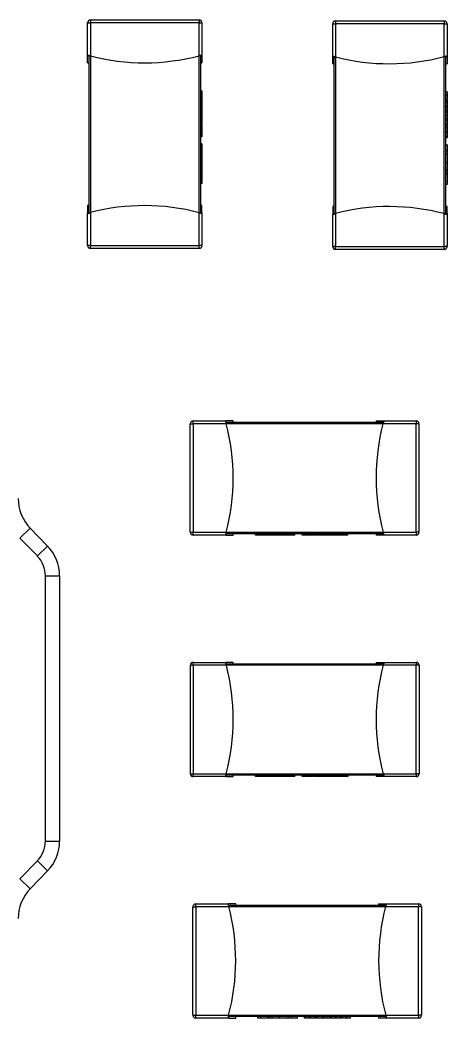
# Model space of a CAD drawing. Header units: millimetres. Extents: x 0 to 297, y 0 to 210.
# Drawn here: x 108.36 to 112.85, y 129.01 to 139.49 of the extents above; entities that cross this region are included whole.
import ezdxf

# ---------------------------------------------------------------- set-up
doc = ezdxf.new("R2010")
doc.units = ezdxf.units.MM

msp = doc.modelspace()

# ---------------------------------------------------------------- linework, layer by layer
at = {"color": 7, "linetype": 'Continuous', "lineweight": 25}
for p, q in [((109.074, 139.462), (109.104, 139.462)), ((109.074, 139.116), (109.074, 139.462)), ((109.104, 139.492), (109.104, 139.462)), ((109.104, 139.492), (110.244, 139.492)), ((110.244, 139.462), (109.104, 139.462)), ((109.104, 139.462), (109.104, 139.114)), ((110.244, 139.492), (110.244, 139.462)), ((110.244, 139.462), (110.274, 139.462)), ((110.244, 139.116), (110.244, 139.462)), ((110.274, 139.462), (110.274, 139.114)), ((111.646, 139.452), (111.676, 139.452)), ((111.646, 139.106), (111.646, 139.452)), ((111.676, 139.482), (112.816, 139.482)), ((111.676, 139.482), (111.676, 139.452)), ((112.816, 139.452), (111.676, 139.452)), ((111.676, 139.452), (111.676, 139.104)), ((112.816, 139.482), (112.816, 139.452)), ((112.816, 139.452), (112.846, 139.452)), ((112.816, 139.106), (112.816, 139.452)), ((112.846, 139.452), (112.846, 139.104)), ((109.074, 139.042), (109.074, 139.116)), ((109.079, 139.12), (109.079, 139.121)), ((109.081, 139.12), (109.079, 139.12)), ((109.089, 139.123), (109.089, 139.118)), ((109.089, 137.467), (109.089, 139.116)), ((110.244, 137.467), (110.244, 139.116)), ((110.251, 139.118), (110.27, 139.118)), ((110.259, 139.12), (110.259, 139.121)), ((110.27, 139.123), (110.27, 139.118)), ((109.074, 139.042), (109.089, 139.042)), ((109.104, 139.114), (109.104, 137.47)), ((110.259, 139.114), (110.259, 137.47)), ((110.259, 139.042), (110.274, 139.042)), ((110.274, 139.114), (110.274, 139.042)), ((111.646, 139.032), (111.646, 139.106)), ((111.646, 139.032), (111.661, 139.032)), ((111.65, 139.11), (111.65, 139.111)), ((111.652, 139.11), (111.65, 139.11)), ((111.661, 139.113), (111.661, 139.108)), ((111.661, 137.457), (111.661, 139.106)), ((111.676, 139.104), (111.676, 137.46)), ((112.816, 137.457), (112.816, 139.106)), ((112.822, 139.108), (112.842, 139.108)), ((112.831, 139.11), (112.831, 139.111)), ((112.831, 139.104), (112.831, 137.46)), ((112.831, 139.032), (112.846, 139.032)), ((112.842, 139.113), (112.842, 139.108)), ((112.846, 139.104), (112.846, 139.032)), ((110.274, 138.747), (110.259, 138.747)), ((110.274, 138.712), (110.259, 138.712)), ((110.274, 138.7), (110.259, 138.7)), ((110.274, 138.747), (110.274, 138.712)), ((110.274, 138.712), (110.274, 138.7)), ((110.274, 138.7), (110.274, 138.665)), ((112.846, 138.737), (112.831, 138.737)), ((112.846, 138.702), (112.831, 138.702)), ((112.846, 138.737), (112.846, 138.702)), ((112.846, 138.702), (112.846, 138.69)), ((110.274, 138.665), (110.259, 138.665)), ((110.274, 138.66), (110.259, 138.66)), ((110.274, 138.646), (110.259, 138.646)), ((110.274, 138.632), (110.259, 138.632)), ((110.274, 138.598), (110.259, 138.598)), ((110.274, 138.646), (110.274, 138.635)), ((110.274, 138.632), (110.274, 138.598)), ((110.274, 138.598), (110.274, 138.585)), ((112.846, 138.69), (112.831, 138.69)), ((112.846, 138.655), (112.831, 138.655)), ((112.846, 138.65), (112.831, 138.65)), ((112.846, 138.636), (112.831, 138.636)), ((112.846, 138.622), (112.831, 138.622)), ((112.846, 138.69), (112.846, 138.655)), ((112.846, 138.636), (112.846, 138.625)), ((112.846, 138.622), (112.846, 138.588)), ((110.274, 138.585), (110.259, 138.585)), ((110.274, 138.55), (110.259, 138.55)), ((110.274, 138.545), (110.259, 138.545)), ((110.274, 138.531), (110.259, 138.531)), ((110.274, 138.497), (110.259, 138.497)), ((110.274, 138.585), (110.274, 138.55)), ((110.274, 138.55), (110.274, 138.547)), ((110.274, 138.497), (110.274, 138.471)), ((112.846, 138.588), (112.831, 138.588)), ((112.846, 138.575), (112.831, 138.575)), ((112.846, 138.54), (112.831, 138.54)), ((112.846, 138.535), (112.831, 138.535)), ((112.846, 138.521), (112.831, 138.521)), ((112.846, 138.588), (112.846, 138.575)), ((112.846, 138.575), (112.846, 138.54)), ((112.846, 138.54), (112.846, 138.537)), ((110.274, 138.471), (110.259, 138.471)), ((110.274, 138.456), (110.259, 138.456)), ((110.274, 138.453), (110.259, 138.453)), ((110.274, 138.451), (110.259, 138.451)), ((110.274, 138.404), (110.259, 138.404)), ((110.274, 138.401), (110.259, 138.401)), ((110.274, 138.393), (110.259, 138.393)), ((110.274, 138.393), (110.259, 138.393)), ((110.274, 138.386), (110.259, 138.386)), ((110.274, 138.471), (110.274, 138.456)), ((110.274, 138.456), (110.274, 138.453)), ((110.274, 138.453), (110.274, 138.451)), ((110.274, 138.451), (110.274, 138.404)), ((110.274, 138.403), (110.274, 138.401)), ((112.846, 138.487), (112.831, 138.487)), ((112.846, 138.46), (112.831, 138.46)), ((112.846, 138.446), (112.831, 138.446)), ((112.846, 138.443), (112.831, 138.443)), ((112.846, 138.441), (112.831, 138.441)), ((112.846, 138.394), (112.831, 138.394)), ((112.846, 138.391), (112.831, 138.391)), ((112.846, 138.383), (112.831, 138.383)), ((112.846, 138.383), (112.831, 138.383)), ((112.846, 138.487), (112.846, 138.46)), ((112.846, 138.46), (112.846, 138.446)), ((112.846, 138.446), (112.846, 138.443)), ((112.846, 138.443), (112.846, 138.441)), ((112.846, 138.441), (112.846, 138.394)), ((112.846, 138.393), (112.846, 138.391)), ((110.274, 138.364), (110.259, 138.364)), ((110.274, 138.33), (110.259, 138.33)), ((110.274, 138.317), (110.259, 138.317)), ((110.274, 138.314), (110.259, 138.314)), ((110.274, 138.313), (110.259, 138.313)), ((110.274, 138.277), (110.259, 138.277)), ((110.274, 138.358), (110.274, 138.354)), ((110.274, 138.326), (110.274, 138.325)), ((110.274, 138.314), (110.274, 138.313)), ((110.274, 138.313), (110.274, 138.277)), ((110.274, 138.277), (110.274, 138.265)), ((112.846, 138.376), (112.831, 138.376)), ((112.846, 138.354), (112.831, 138.354)), ((112.846, 138.32), (112.831, 138.32)), ((112.846, 138.307), (112.831, 138.307)), ((112.846, 138.304), (112.831, 138.304)), ((112.846, 138.303), (112.831, 138.303)), ((112.846, 138.348), (112.846, 138.344)), ((112.846, 138.316), (112.846, 138.315)), ((112.846, 138.304), (112.846, 138.303)), ((112.846, 138.303), (112.846, 138.267)), ((110.274, 138.265), (110.259, 138.265)), ((110.274, 138.19), (110.259, 138.19)), ((112.846, 138.267), (112.831, 138.267)), ((112.846, 138.255), (112.831, 138.255)), ((112.846, 138.18), (112.831, 138.18)), ((112.846, 138.267), (112.846, 138.255)), ((110.274, 138.126), (110.259, 138.126)), ((110.274, 138.091), (110.259, 138.091)), ((112.846, 138.116), (112.831, 138.116)), ((112.846, 138.081), (112.831, 138.081)), ((110.274, 138.002), (110.259, 138.002)), ((112.846, 137.992), (112.831, 137.992)), ((110.274, 137.924), (110.259, 137.924)), ((110.274, 137.895), (110.259, 137.895)), ((110.274, 137.88), (110.259, 137.88)), ((112.846, 137.914), (112.831, 137.914)), ((112.846, 137.885), (112.831, 137.885)), ((112.846, 137.87), (112.831, 137.87)), ((110.274, 137.806), (110.259, 137.806)), ((110.274, 137.775), (110.259, 137.775)), ((112.846, 137.796), (112.831, 137.796)), ((112.846, 137.765), (112.831, 137.765)), ((109.089, 137.542), (109.074, 137.542)), ((109.074, 137.542), (109.074, 137.467)), ((109.074, 137.122), (109.074, 137.467)), ((109.079, 137.463), (109.079, 137.463)), ((109.081, 137.463), (109.079, 137.463)), ((109.089, 137.466), (109.089, 137.46)), ((109.104, 137.47), (109.104, 137.122)), ((110.244, 137.122), (110.244, 137.467)), ((110.251, 137.466), (110.27, 137.466)), ((110.274, 137.542), (110.259, 137.542)), ((110.259, 137.463), (110.259, 137.463)), ((110.27, 137.466), (110.27, 137.46)), ((110.274, 137.47), (110.274, 137.542)), ((110.274, 137.47), (110.274, 137.122)), ((111.661, 137.532), (111.646, 137.532)), ((111.646, 137.532), (111.646, 137.457)), ((111.646, 137.112), (111.646, 137.457)), ((111.65, 137.453), (111.65, 137.453)), ((111.652, 137.453), (111.65, 137.453)), ((111.661, 137.456), (111.661, 137.45)), ((111.676, 137.46), (111.676, 137.112)), ((112.816, 137.112), (112.816, 137.457)), ((112.822, 137.456), (112.842, 137.456)), ((112.846, 137.532), (112.831, 137.532)), ((112.831, 137.453), (112.831, 137.453)), ((112.842, 137.456), (112.842, 137.45)), ((112.846, 137.46), (112.846, 137.532)), ((112.846, 137.46), (112.846, 137.112)), ((109.104, 137.122), (109.074, 137.122)), ((109.104, 137.092), (109.104, 137.122)), ((109.104, 137.122), (110.244, 137.122)), ((110.244, 137.092), (109.104, 137.092)), ((110.244, 137.092), (110.244, 137.122)), ((110.274, 137.122), (110.244, 137.122)), ((111.676, 137.112), (111.646, 137.112)), ((111.676, 137.082), (111.676, 137.112)), ((111.676, 137.112), (112.816, 137.112)), ((112.816, 137.082), (111.676, 137.082)), ((112.846, 137.112), (112.816, 137.112)), ((112.816, 137.082), (112.816, 137.112)), ((110.151, 135.251), (110.181, 135.251)), ((110.151, 134.111), (110.151, 135.251)), ((110.181, 135.251), (110.181, 135.281)), ((110.181, 135.281), (110.527, 135.281)), ((110.181, 135.251), (110.181, 134.111)), ((110.529, 135.251), (110.181, 135.251)), ((110.525, 135.266), (110.52, 135.266)), ((110.522, 135.277), (110.523, 135.277)), ((110.523, 135.274), (110.523, 135.277)), ((110.601, 135.281), (110.527, 135.281)), ((110.527, 135.266), (112.176, 135.266)), ((112.173, 135.251), (110.529, 135.251)), ((110.601, 135.266), (110.601, 135.281)), ((112.101, 135.281), (112.101, 135.266)), ((112.101, 135.281), (112.176, 135.281)), ((112.521, 135.251), (112.173, 135.251)), ((112.176, 135.281), (112.521, 135.281)), ((112.183, 135.266), (112.177, 135.266)), ((112.18, 135.277), (112.18, 135.277)), ((112.18, 135.274), (112.18, 135.277)), ((112.521, 135.281), (112.521, 135.251)), ((112.521, 134.111), (112.521, 135.251)), ((112.551, 135.251), (112.521, 135.251)), ((112.551, 135.251), (112.551, 134.111)), ((108.364, 134.05), (108.472, 134.155)), ((108.472, 134.155), (108.654, 133.966)), ((110.151, 134.111), (110.181, 134.111)), ((110.181, 134.081), (110.181, 134.111)), ((110.181, 134.111), (110.527, 134.111)), ((110.525, 134.085), (110.52, 134.085)), ((110.522, 134.096), (110.523, 134.096)), ((110.525, 134.104), (110.525, 134.085)), ((110.527, 134.111), (112.176, 134.111)), ((112.173, 134.096), (110.529, 134.096)), ((110.601, 134.081), (110.601, 134.096)), ((110.834, 134.081), (110.834, 134.096)), ((110.865, 134.081), (110.865, 134.096)), ((110.94, 134.081), (110.94, 134.096)), ((110.955, 134.081), (110.955, 134.096)), ((110.983, 134.081), (110.983, 134.096)), ((111.061, 134.081), (111.061, 134.096)), ((111.15, 134.081), (111.15, 134.096)), ((111.185, 134.081), (111.185, 134.096)), ((111.249, 134.081), (111.249, 134.096)), ((111.324, 134.081), (111.324, 134.096)), ((111.336, 134.081), (111.336, 134.096)), ((111.373, 134.081), (111.373, 134.096)), ((111.374, 134.081), (111.374, 134.096)), ((111.376, 134.081), (111.376, 134.096)), ((111.39, 134.081), (111.39, 134.096)), ((111.423, 134.081), (111.423, 134.096)), ((111.445, 134.081), (111.445, 134.096)), ((111.453, 134.081), (111.453, 134.096)), ((111.453, 134.081), (111.453, 134.096)), ((111.46, 134.081), (111.46, 134.096)), ((111.463, 134.081), (111.463, 134.096)), ((111.51, 134.081), (111.51, 134.096)), ((111.512, 134.081), (111.512, 134.096)), ((111.515, 134.081), (111.515, 134.096)), ((111.53, 134.081), (111.53, 134.096)), ((111.556, 134.081), (111.556, 134.096)), ((111.59, 134.081), (111.59, 134.096)), ((111.604, 134.081), (111.604, 134.096)), ((111.609, 134.081), (111.609, 134.096)), ((111.644, 134.081), (111.644, 134.096)), ((111.657, 134.081), (111.657, 134.096)), ((111.692, 134.081), (111.692, 134.096)), ((111.705, 134.081), (111.705, 134.096)), ((111.719, 134.081), (111.719, 134.096)), ((111.724, 134.081), (111.724, 134.096)), ((111.759, 134.081), (111.759, 134.096)), ((111.771, 134.081), (111.771, 134.096)), ((111.806, 134.081), (111.806, 134.096)), ((112.101, 134.096), (112.101, 134.081)), ((112.176, 134.111), (112.521, 134.111)), ((112.177, 134.104), (112.177, 134.085)), ((112.183, 134.085), (112.177, 134.085)), ((112.18, 134.096), (112.18, 134.096)), ((112.521, 134.111), (112.521, 134.081)), ((112.551, 134.111), (112.521, 134.111)), ((108.546, 133.862), (108.364, 134.05)), ((110.529, 134.081), (110.181, 134.081)), ((110.529, 134.081), (110.601, 134.081)), ((111.336, 134.081), (111.324, 134.081)), ((111.373, 134.081), (111.336, 134.081)), ((111.374, 134.081), (111.373, 134.081)), ((111.385, 134.081), (111.384, 134.081)), ((111.418, 134.081), (111.413, 134.081)), ((111.462, 134.081), (111.46, 134.081)), ((111.51, 134.081), (111.463, 134.081)), ((111.512, 134.081), (111.51, 134.081)), ((111.515, 134.081), (111.512, 134.081)), ((111.53, 134.081), (111.515, 134.081)), ((111.556, 134.081), (111.53, 134.081)), ((111.609, 134.081), (111.607, 134.081)), ((111.644, 134.081), (111.609, 134.081)), ((111.657, 134.081), (111.644, 134.081)), ((111.692, 134.081), (111.657, 134.081)), ((111.705, 134.081), (111.694, 134.081)), ((111.759, 134.081), (111.724, 134.081)), ((111.771, 134.081), (111.759, 134.081)), ((111.806, 134.081), (111.771, 134.081)), ((112.173, 134.081), (112.101, 134.081)), ((112.521, 134.081), (112.173, 134.081)), ((108.546, 133.862), (108.654, 133.966)), ((108.63, 133.653), (108.78, 133.653)), ((108.63, 130.867), (108.63, 133.653)), ((108.78, 133.653), (108.78, 130.867)), ((110.182, 132.714), (110.182, 132.744)), ((110.182, 132.744), (110.527, 132.744)), ((110.526, 132.729), (110.52, 132.729)), ((110.523, 132.74), (110.523, 132.74)), ((110.523, 132.737), (110.523, 132.74)), ((110.602, 132.744), (110.527, 132.744)), ((110.527, 132.729), (112.176, 132.729)), ((110.602, 132.729), (110.602, 132.744)), ((112.102, 132.744), (112.102, 132.729)), ((112.102, 132.744), (112.176, 132.744)), ((112.176, 132.744), (112.522, 132.744)), ((112.183, 132.729), (112.178, 132.729)), ((112.18, 132.74), (112.181, 132.74)), ((112.18, 132.737), (112.18, 132.74)), ((112.522, 132.744), (112.522, 132.714)), ((110.152, 131.574), (110.152, 132.714)), ((110.152, 132.714), (110.182, 132.714)), ((110.53, 132.714), (110.182, 132.714)), ((110.182, 132.714), (110.182, 131.574)), ((112.174, 132.714), (110.53, 132.714)), ((112.522, 132.714), (112.174, 132.714)), ((112.522, 131.574), (112.522, 132.714)), ((112.552, 132.714), (112.522, 132.714)), ((112.552, 132.714), (112.552, 131.574)), ((110.152, 131.574), (110.182, 131.574)), ((110.182, 131.544), (110.182, 131.574)), ((110.182, 131.574), (110.527, 131.574)), ((110.527, 131.574), (112.176, 131.574)), ((112.176, 131.574), (112.522, 131.574)), ((112.552, 131.574), (112.522, 131.574)), ((112.522, 131.574), (112.522, 131.544)), ((110.53, 131.544), (110.182, 131.544)), ((110.526, 131.548), (110.52, 131.548)), ((110.523, 131.559), (110.523, 131.559)), ((110.526, 131.567), (110.526, 131.548)), ((112.174, 131.559), (110.53, 131.559)), ((110.53, 131.544), (110.602, 131.544)), ((110.602, 131.544), (110.602, 131.559)), ((110.835, 131.544), (110.835, 131.559)), ((110.866, 131.544), (110.866, 131.559)), ((110.94, 131.544), (110.94, 131.559)), ((110.955, 131.544), (110.955, 131.559)), ((110.984, 131.544), (110.984, 131.559)), ((111.062, 131.544), (111.062, 131.559)), ((111.151, 131.544), (111.151, 131.559)), ((111.186, 131.544), (111.186, 131.559)), ((111.25, 131.544), (111.25, 131.559)), ((111.325, 131.544), (111.325, 131.559)), ((111.337, 131.544), (111.325, 131.544)), ((111.337, 131.544), (111.337, 131.559)), ((111.373, 131.544), (111.337, 131.544)), ((111.373, 131.544), (111.373, 131.559)), ((111.374, 131.544), (111.373, 131.544)), ((111.374, 131.544), (111.374, 131.559)), ((111.377, 131.544), (111.377, 131.559)), ((111.386, 131.544), (111.385, 131.544)), ((111.39, 131.544), (111.39, 131.559)), ((111.418, 131.544), (111.414, 131.544)), ((111.424, 131.544), (111.424, 131.559)), ((111.446, 131.544), (111.446, 131.559)), ((111.453, 131.544), (111.453, 131.559)), ((111.453, 131.544), (111.453, 131.559)), ((111.461, 131.544), (111.461, 131.559)), ((111.463, 131.544), (111.461, 131.544)), ((111.464, 131.544), (111.464, 131.559)), ((111.511, 131.544), (111.464, 131.544)), ((111.511, 131.544), (111.511, 131.559)), ((111.513, 131.544), (111.511, 131.544)), ((111.513, 131.544), (111.513, 131.559)), ((111.516, 131.544), (111.513, 131.544)), ((111.516, 131.544), (111.516, 131.559)), ((111.53, 131.544), (111.516, 131.544)), ((111.53, 131.544), (111.53, 131.559)), ((111.557, 131.544), (111.53, 131.544)), ((111.557, 131.544), (111.557, 131.559)), ((111.591, 131.544), (111.591, 131.559)), ((111.605, 131.544), (111.605, 131.559)), ((111.61, 131.544), (111.607, 131.544)), ((111.61, 131.544), (111.61, 131.559)), ((111.645, 131.544), (111.61, 131.544)), ((111.645, 131.544), (111.645, 131.559)), ((111.658, 131.544), (111.645, 131.544)), ((111.658, 131.544), (111.658, 131.559)), ((111.692, 131.544), (111.658, 131.544)), ((111.692, 131.544), (111.692, 131.559)), ((111.706, 131.544), (111.695, 131.544)), ((111.706, 131.544), (111.706, 131.559)), ((111.72, 131.544), (111.72, 131.559)), ((111.725, 131.544), (111.725, 131.559)), ((111.76, 131.544), (111.725, 131.544)), ((111.76, 131.544), (111.76, 131.559)), ((111.772, 131.544), (111.76, 131.544)), ((111.772, 131.544), (111.772, 131.559)), ((111.807, 131.544), (111.772, 131.544)), ((111.807, 131.544), (111.807, 131.559)), ((112.102, 131.559), (112.102, 131.544)), ((112.174, 131.544), (112.102, 131.544)), ((112.522, 131.544), (112.174, 131.544)), ((112.178, 131.567), (112.178, 131.548)), ((112.183, 131.548), (112.178, 131.548)), ((112.18, 131.559), (112.181, 131.559)), ((108.63, 130.867), (108.78, 130.867)), ((108.364, 130.471), (108.546, 130.659)), ((108.546, 130.659), (108.654, 130.555)), ((108.654, 130.555), (108.472, 130.366)), ((108.364, 130.471), (108.472, 130.366)), ((110.208, 130.178), (110.208, 130.208)), ((110.208, 130.208), (110.554, 130.208)), ((110.628, 130.208), (110.554, 130.208)), ((110.628, 130.193), (110.628, 130.208)), ((112.128, 130.208), (112.128, 130.193)), ((112.128, 130.208), (112.203, 130.208)), ((112.203, 130.208), (112.548, 130.208)), ((112.548, 130.208), (112.548, 130.178)), ((110.178, 130.178), (110.208, 130.178)), ((110.178, 129.038), (110.178, 130.178)), ((110.556, 130.178), (110.208, 130.178)), ((110.208, 130.178), (110.208, 129.038)), ((110.552, 130.193), (110.547, 130.193)), ((110.549, 130.204), (110.55, 130.204)), ((110.55, 130.202), (110.55, 130.204)), ((110.554, 130.193), (112.203, 130.193)), ((112.2, 130.178), (110.556, 130.178)), ((112.548, 130.178), (112.2, 130.178)), ((112.21, 130.193), (112.204, 130.193)), ((112.207, 130.204), (112.207, 130.204)), ((112.207, 130.202), (112.207, 130.204)), ((112.578, 130.178), (112.548, 130.178)), ((112.548, 129.038), (112.548, 130.178)), ((112.578, 130.178), (112.578, 129.038)), ((110.178, 129.038), (110.208, 129.038)), ((110.208, 129.038), (110.554, 129.038)), ((110.208, 129.008), (110.208, 129.038)), ((110.556, 129.008), (110.208, 129.008)), ((110.552, 129.012), (110.547, 129.012)), ((110.549, 129.023), (110.55, 129.023)), ((110.552, 129.032), (110.552, 129.012)), ((110.554, 129.038), (112.203, 129.038)), ((112.2, 129.023), (110.556, 129.023)), ((110.556, 129.008), (110.628, 129.008)), ((110.628, 129.008), (110.628, 129.023)), ((110.861, 129.008), (110.861, 129.023)), ((110.892, 129.008), (110.892, 129.023)), ((110.967, 129.008), (110.967, 129.023)), ((110.982, 129.008), (110.982, 129.023)), ((111.01, 129.008), (111.01, 129.023)), ((111.088, 129.008), (111.088, 129.023)), ((111.177, 129.008), (111.177, 129.023)), ((111.212, 129.008), (111.212, 129.023)), ((111.276, 129.008), (111.276, 129.023)), ((111.351, 129.008), (111.351, 129.023)), ((111.363, 129.008), (111.351, 129.008)), ((111.363, 129.008), (111.363, 129.023)), ((111.4, 129.008), (111.363, 129.008)), ((111.4, 129.008), (111.4, 129.023)), ((111.401, 129.008), (111.4, 129.008)), ((111.401, 129.008), (111.401, 129.023)), ((111.403, 129.008), (111.403, 129.023)), ((111.412, 129.008), (111.412, 129.008)), ((111.417, 129.008), (111.417, 129.023)), ((111.445, 129.008), (111.44, 129.008)), ((111.45, 129.008), (111.45, 129.023)), ((111.472, 129.008), (111.472, 129.023)), ((111.48, 129.008), (111.48, 129.023)), ((111.48, 129.008), (111.48, 129.023)), ((111.487, 129.008), (111.487, 129.023)), ((111.489, 129.008), (111.487, 129.008)), ((111.49, 129.008), (111.49, 129.023)), ((111.537, 129.008), (111.49, 129.008)), ((111.537, 129.008), (111.537, 129.023)), ((111.539, 129.008), (111.537, 129.008)), ((111.539, 129.008), (111.539, 129.023)), ((111.543, 129.008), (111.539, 129.008)), ((111.543, 129.008), (111.543, 129.023)), ((111.557, 129.008), (111.543, 129.008)), ((111.557, 129.008), (111.557, 129.023)), ((111.583, 129.008), (111.557, 129.008)), ((111.583, 129.008), (111.583, 129.023)), ((111.617, 129.008), (111.617, 129.023)), ((111.631, 129.008), (111.631, 129.023)), ((111.636, 129.008), (111.634, 129.008)), ((111.636, 129.008), (111.636, 129.023)), ((111.671, 129.008), (111.636, 129.008)), ((111.671, 129.008), (111.671, 129.023)), ((111.684, 129.008), (111.671, 129.008)), ((111.684, 129.008), (111.684, 129.023)), ((111.719, 129.008), (111.684, 129.008)), ((111.719, 129.008), (111.719, 129.023)), ((111.732, 129.008), (111.721, 129.008)), ((111.732, 129.008), (111.732, 129.023)), ((111.746, 129.008), (111.746, 129.023)), ((111.751, 129.008), (111.751, 129.023)), ((111.786, 129.008), (111.751, 129.008)), ((111.786, 129.008), (111.786, 129.023)), ((111.798, 129.008), (111.786, 129.008)), ((111.798, 129.008), (111.798, 129.023)), ((111.833, 129.008), (111.798, 129.008)), ((111.833, 129.008), (111.833, 129.023)), ((112.128, 129.023), (112.128, 129.008)), ((112.2, 129.008), (112.128, 129.008)), ((112.548, 129.008), (112.2, 129.008)), ((112.203, 129.038), (112.548, 129.038)), ((112.204, 129.032), (112.204, 129.012)), ((112.21, 129.012), (112.204, 129.012)), ((112.207, 129.023), (112.207, 129.023)), ((112.548, 129.038), (112.548, 129.008)), ((112.578, 129.038), (112.548, 129.038))]:
    msp.add_line(p, q, dxfattribs=at)
for centre, radius, start, end in [((109.104, 139.462), 0.03, 90, 180), ((110.244, 139.462), 0.03, 0, 90), ((111.676, 139.452), 0.03, 90, 180), ((112.816, 139.452), 0.03, 0, 90), ((109.67, 141.292), 2.25, 255.4382, 284.7879), ((112.241, 141.282), 2.25, 255.4382, 284.7879), ((109.67, 135.292), 2.25, 75.2121, 104.5618), ((112.241, 135.282), 2.25, 75.2121, 104.5618), ((109.104, 137.122), 0.03, 180, 270), ((110.244, 137.122), 0.03, 270, 0), ((111.676, 137.112), 0.03, 180, 270), ((112.816, 137.112), 0.03, 270, 0), ((110.181, 135.251), 0.03, 90, 180), ((108.351, 134.685), 2.25, 345.2121, 14.5618), ((114.351, 134.685), 2.25, 165.4382, 194.7879), ((112.521, 135.251), 0.03, 0, 90), ((108.795, 134.467), 0.45, 180, 224.029), ((110.181, 134.111), 0.03, 180, 270), ((112.521, 134.111), 0.03, 270, 0), ((108.33, 133.653), 0.45, 0, 44.029), ((108.33, 133.653), 0.3, 0, 44.029), ((110.182, 132.714), 0.03, 90, 180), ((112.522, 132.714), 0.03, 0, 90), ((108.352, 132.148), 2.25, 345.2121, 14.5618), ((114.352, 132.148), 2.25, 165.4382, 194.7879), ((110.182, 131.574), 0.03, 180, 270), ((112.522, 131.574), 0.03, 270, 0), ((108.33, 130.867), 0.3, 315.971, 0), ((108.33, 130.867), 0.45, 315.971, 0), ((108.795, 130.053), 0.45, 135.971, 180), ((110.208, 130.178), 0.03, 90, 180), ((112.548, 130.178), 0.03, 0, 90), ((108.378, 129.613), 2.25, 345.2121, 14.5618), ((114.378, 129.613), 2.25, 165.4382, 194.7879), ((110.208, 129.038), 0.03, 180, 270), ((112.548, 129.038), 0.03, 270, 0)]:
    msp.add_arc(centre, radius, start, end, dxfattribs=at)
for points in [[(109.074, 139.116), (109.074, 139.118), (109.076, 139.119), (109.079, 139.12)], [(109.079, 139.121), (109.082, 139.122), (109.085, 139.123), (109.089, 139.123)], [(109.079, 139.121), (109.079, 139.121), (109.079, 139.121), (109.079, 139.121)], [(109.079, 139.121), (109.08, 139.121), (109.08, 139.121), (109.081, 139.12)], [(109.089, 139.118), (109.094, 139.117), (109.099, 139.116), (109.104, 139.114)], [(109.089, 139.116), (109.089, 139.117), (109.09, 139.117), (109.09, 139.118)], [(110.244, 139.116), (110.25, 139.118), (110.255, 139.119), (110.259, 139.12)], [(110.25, 139.118), (110.256, 139.117), (110.259, 139.116), (110.259, 139.114)], [(110.259, 139.121), (110.26, 139.121), (110.26, 139.121), (110.261, 139.121)], [(110.261, 139.121), (110.26, 139.121), (110.26, 139.121), (110.259, 139.12)], [(110.261, 139.121), (110.265, 139.122), (110.268, 139.123), (110.27, 139.123)], [(110.27, 139.118), (110.273, 139.117), (110.274, 139.116), (110.274, 139.114)], [(111.646, 139.106), (111.646, 139.108), (111.647, 139.109), (111.65, 139.11)], [(111.65, 139.111), (111.65, 139.111), (111.65, 139.111), (111.651, 139.111)], [(111.651, 139.111), (111.653, 139.112), (111.657, 139.113), (111.661, 139.113)], [(111.651, 139.111), (111.651, 139.111), (111.652, 139.111), (111.652, 139.11)], [(111.661, 139.108), (111.665, 139.107), (111.67, 139.106), (111.676, 139.104)], [(111.661, 139.106), (111.661, 139.107), (111.661, 139.107), (111.662, 139.108)], [(112.816, 139.106), (112.821, 139.108), (112.826, 139.109), (112.831, 139.11)], [(112.821, 139.108), (112.827, 139.107), (112.831, 139.106), (112.831, 139.104)], [(112.831, 139.111), (112.831, 139.111), (112.832, 139.111), (112.832, 139.111)], [(112.832, 139.111), (112.832, 139.111), (112.831, 139.111), (112.831, 139.11)], [(112.832, 139.111), (112.836, 139.112), (112.839, 139.113), (112.842, 139.113)], [(112.842, 139.108), (112.844, 139.107), (112.846, 139.106), (112.846, 139.104)], [(110.274, 138.66), (110.274, 138.66), (110.274, 138.655), (110.274, 138.646)], [(112.846, 138.65), (112.846, 138.65), (112.846, 138.645), (112.846, 138.636)], [(110.274, 138.545), (110.274, 138.545), (110.274, 138.54), (110.274, 138.531)], [(110.274, 138.531), (110.274, 138.522), (110.274, 138.51), (110.274, 138.497)], [(112.846, 138.535), (112.846, 138.535), (112.846, 138.53), (112.846, 138.521)], [(112.846, 138.521), (112.846, 138.512), (112.846, 138.5), (112.846, 138.487)], [(110.274, 138.401), (110.274, 138.396), (110.274, 138.393), (110.274, 138.393)], [(110.274, 138.386), (110.274, 138.38), (110.274, 138.373), (110.274, 138.364)], [(112.846, 138.391), (112.846, 138.386), (112.846, 138.383), (112.846, 138.383)], [(110.274, 138.364), (110.274, 138.35), (110.274, 138.339), (110.274, 138.33)], [(110.274, 138.33), (110.274, 138.322), (110.274, 138.317), (110.274, 138.317)], [(112.846, 138.376), (112.846, 138.37), (112.846, 138.363), (112.846, 138.354)], [(112.846, 138.354), (112.846, 138.34), (112.846, 138.329), (112.846, 138.32)], [(112.846, 138.32), (112.846, 138.311), (112.846, 138.307), (112.846, 138.307)], [(110.274, 138.19), (110.274, 138.19), (110.274, 138.163), (110.274, 138.126)], [(112.846, 138.18), (112.846, 138.179), (112.846, 138.153), (112.846, 138.116)], [(110.274, 138.126), (110.274, 138.119), (110.274, 138.106), (110.274, 138.091)], [(110.274, 138.091), (110.274, 138.066), (110.274, 138.035), (110.274, 138.002)], [(112.846, 138.116), (112.846, 138.109), (112.846, 138.096), (112.846, 138.081)], [(112.846, 138.081), (112.846, 138.056), (112.846, 138.025), (112.846, 137.992)], [(110.274, 138.002), (110.274, 137.974), (110.274, 137.947), (110.274, 137.924)], [(112.846, 137.992), (112.846, 137.963), (112.846, 137.937), (112.846, 137.914)], [(110.274, 137.924), (110.274, 137.913), (110.274, 137.904), (110.274, 137.895)], [(110.274, 137.895), (110.274, 137.89), (110.274, 137.886), (110.274, 137.88)], [(110.274, 137.88), (110.274, 137.852), (110.274, 137.826), (110.274, 137.806)], [(112.846, 137.914), (112.846, 137.903), (112.846, 137.894), (112.846, 137.885)], [(112.846, 137.885), (112.846, 137.88), (112.846, 137.876), (112.846, 137.87)], [(112.846, 137.87), (112.846, 137.842), (112.846, 137.816), (112.846, 137.796)], [(110.274, 137.806), (110.274, 137.786), (110.274, 137.775), (110.274, 137.775)], [(112.846, 137.796), (112.846, 137.776), (112.846, 137.765), (112.846, 137.765)], [(109.074, 137.467), (109.074, 137.466), (109.076, 137.465), (109.079, 137.463)], [(109.079, 137.463), (109.079, 137.463), (109.079, 137.463), (109.079, 137.463)], [(109.079, 137.463), (109.082, 137.462), (109.085, 137.461), (109.089, 137.46)], [(109.081, 137.463), (109.08, 137.463), (109.08, 137.463), (109.079, 137.463)], [(109.089, 137.466), (109.094, 137.467), (109.099, 137.468), (109.104, 137.47)], [(109.09, 137.466), (109.09, 137.466), (109.089, 137.467), (109.089, 137.467)], [(110.244, 137.467), (110.25, 137.466), (110.255, 137.465), (110.259, 137.463)], [(110.259, 137.47), (110.259, 137.468), (110.256, 137.467), (110.25, 137.466)], [(110.259, 137.463), (110.26, 137.463), (110.26, 137.463), (110.261, 137.463)], [(110.259, 137.463), (110.26, 137.463), (110.26, 137.463), (110.261, 137.463)], [(110.261, 137.463), (110.265, 137.462), (110.268, 137.461), (110.27, 137.46)], [(110.27, 137.466), (110.273, 137.467), (110.274, 137.468), (110.274, 137.47)], [(111.646, 137.457), (111.646, 137.456), (111.647, 137.455), (111.65, 137.453)], [(111.65, 137.453), (111.65, 137.453), (111.65, 137.453), (111.651, 137.453)], [(111.651, 137.453), (111.653, 137.452), (111.657, 137.451), (111.661, 137.45)], [(111.652, 137.453), (111.652, 137.453), (111.651, 137.453), (111.651, 137.453)], [(111.661, 137.456), (111.665, 137.457), (111.67, 137.458), (111.676, 137.46)], [(111.662, 137.456), (111.661, 137.456), (111.661, 137.457), (111.661, 137.457)], [(112.816, 137.457), (112.821, 137.456), (112.826, 137.455), (112.831, 137.453)], [(112.831, 137.46), (112.831, 137.458), (112.827, 137.457), (112.821, 137.456)], [(112.831, 137.453), (112.831, 137.453), (112.832, 137.453), (112.832, 137.453)], [(112.831, 137.453), (112.831, 137.453), (112.832, 137.453), (112.832, 137.453)], [(112.832, 137.453), (112.836, 137.452), (112.839, 137.451), (112.842, 137.45)], [(112.842, 137.456), (112.844, 137.457), (112.846, 137.458), (112.846, 137.46)], [(110.522, 135.276), (110.521, 135.273), (110.52, 135.27), (110.52, 135.266)], [(110.522, 135.277), (110.522, 135.276), (110.522, 135.276), (110.522, 135.276)], [(110.523, 135.274), (110.522, 135.275), (110.522, 135.275), (110.522, 135.276)], [(110.527, 135.281), (110.525, 135.281), (110.524, 135.279), (110.523, 135.277)], [(110.525, 135.266), (110.526, 135.261), (110.527, 135.256), (110.529, 135.251)], [(110.525, 135.265), (110.526, 135.265), (110.526, 135.266), (110.527, 135.266)], [(112.177, 135.266), (112.176, 135.261), (112.175, 135.256), (112.173, 135.251)], [(112.176, 135.281), (112.177, 135.281), (112.178, 135.279), (112.18, 135.277)], [(112.176, 135.266), (112.176, 135.266), (112.177, 135.265), (112.177, 135.265)], [(112.18, 135.277), (112.18, 135.276), (112.18, 135.276), (112.18, 135.276)], [(112.18, 135.276), (112.181, 135.273), (112.182, 135.27), (112.183, 135.266)], [(112.18, 135.276), (112.18, 135.275), (112.18, 135.275), (112.18, 135.274)], [(110.522, 134.094), (110.521, 134.09), (110.52, 134.087), (110.52, 134.085)], [(110.522, 134.096), (110.522, 134.095), (110.522, 134.095), (110.522, 134.094)], [(110.523, 134.096), (110.522, 134.095), (110.522, 134.095), (110.522, 134.094)], [(110.527, 134.111), (110.525, 134.105), (110.524, 134.1), (110.523, 134.096)], [(110.529, 134.096), (110.527, 134.096), (110.526, 134.099), (110.525, 134.105)], [(110.525, 134.085), (110.526, 134.082), (110.527, 134.081), (110.529, 134.081)], [(112.177, 134.105), (112.176, 134.099), (112.175, 134.096), (112.173, 134.096)], [(112.177, 134.085), (112.176, 134.082), (112.175, 134.081), (112.173, 134.081)], [(112.176, 134.111), (112.177, 134.105), (112.178, 134.1), (112.18, 134.096)], [(112.18, 134.096), (112.18, 134.095), (112.18, 134.095), (112.18, 134.094)], [(112.18, 134.094), (112.18, 134.095), (112.18, 134.095), (112.18, 134.096)], [(112.18, 134.094), (112.181, 134.09), (112.182, 134.087), (112.183, 134.085)], [(110.865, 134.081), (110.845, 134.081), (110.834, 134.081), (110.834, 134.081)], [(110.94, 134.081), (110.912, 134.081), (110.885, 134.081), (110.865, 134.081)], [(110.955, 134.081), (110.949, 134.081), (110.945, 134.081), (110.94, 134.081)], [(110.983, 134.081), (110.972, 134.081), (110.963, 134.081), (110.955, 134.081)], [(111.061, 134.081), (111.033, 134.081), (111.006, 134.081), (110.983, 134.081)], [(111.15, 134.081), (111.125, 134.081), (111.094, 134.081), (111.061, 134.081)], [(111.185, 134.081), (111.178, 134.081), (111.165, 134.081), (111.15, 134.081)], [(111.249, 134.081), (111.249, 134.081), (111.222, 134.081), (111.185, 134.081)], [(111.39, 134.081), (111.381, 134.081), (111.376, 134.081), (111.376, 134.081)], [(111.423, 134.081), (111.41, 134.081), (111.398, 134.081), (111.39, 134.081)], [(111.445, 134.081), (111.439, 134.081), (111.432, 134.081), (111.423, 134.081)], [(111.46, 134.081), (111.455, 134.081), (111.453, 134.081), (111.453, 134.081)], [(111.59, 134.081), (111.581, 134.081), (111.57, 134.081), (111.556, 134.081)], [(111.604, 134.081), (111.604, 134.081), (111.6, 134.081), (111.59, 134.081)], [(111.719, 134.081), (111.719, 134.081), (111.714, 134.081), (111.705, 134.081)], [(110.523, 132.739), (110.522, 132.736), (110.521, 132.733), (110.52, 132.729)], [(110.527, 132.744), (110.526, 132.744), (110.525, 132.742), (110.523, 132.74)], [(110.523, 132.74), (110.523, 132.74), (110.523, 132.739), (110.523, 132.739)], [(110.523, 132.737), (110.523, 132.738), (110.523, 132.738), (110.523, 132.739)], [(110.526, 132.729), (110.527, 132.724), (110.528, 132.719), (110.53, 132.714)], [(110.526, 132.728), (110.526, 132.728), (110.527, 132.729), (110.527, 132.729)], [(112.178, 132.729), (112.177, 132.724), (112.176, 132.719), (112.174, 132.714)], [(112.176, 132.744), (112.178, 132.744), (112.179, 132.742), (112.18, 132.74)], [(112.176, 132.729), (112.177, 132.729), (112.177, 132.728), (112.178, 132.728)], [(112.181, 132.739), (112.181, 132.738), (112.181, 132.738), (112.18, 132.737)], [(112.181, 132.74), (112.181, 132.74), (112.181, 132.739), (112.181, 132.739)], [(112.181, 132.739), (112.182, 132.736), (112.183, 132.733), (112.183, 132.729)], [(110.527, 131.574), (110.526, 131.569), (110.525, 131.563), (110.523, 131.559)], [(110.53, 131.559), (110.528, 131.559), (110.527, 131.563), (110.526, 131.568)], [(112.178, 131.568), (112.177, 131.563), (112.176, 131.559), (112.174, 131.559)], [(112.176, 131.574), (112.178, 131.569), (112.179, 131.563), (112.18, 131.559)], [(110.523, 131.557), (110.522, 131.553), (110.521, 131.55), (110.52, 131.548)], [(110.523, 131.559), (110.523, 131.558), (110.523, 131.558), (110.523, 131.557)], [(110.523, 131.559), (110.523, 131.558), (110.523, 131.558), (110.523, 131.557)], [(110.526, 131.548), (110.527, 131.545), (110.528, 131.544), (110.53, 131.544)], [(110.866, 131.544), (110.846, 131.544), (110.835, 131.544), (110.835, 131.544)], [(110.94, 131.544), (110.912, 131.544), (110.886, 131.544), (110.866, 131.544)], [(110.955, 131.544), (110.95, 131.544), (110.946, 131.544), (110.94, 131.544)], [(110.984, 131.544), (110.973, 131.544), (110.964, 131.544), (110.955, 131.544)], [(111.062, 131.544), (111.033, 131.544), (111.007, 131.544), (110.984, 131.544)], [(111.151, 131.544), (111.126, 131.544), (111.095, 131.544), (111.062, 131.544)], [(111.186, 131.544), (111.179, 131.544), (111.166, 131.544), (111.151, 131.544)], [(111.25, 131.544), (111.25, 131.544), (111.223, 131.544), (111.186, 131.544)], [(111.39, 131.544), (111.382, 131.544), (111.377, 131.544), (111.377, 131.544)], [(111.424, 131.544), (111.41, 131.544), (111.399, 131.544), (111.39, 131.544)], [(111.446, 131.544), (111.44, 131.544), (111.433, 131.544), (111.424, 131.544)], [(111.461, 131.544), (111.456, 131.544), (111.453, 131.544), (111.453, 131.544)], [(111.591, 131.544), (111.582, 131.544), (111.57, 131.544), (111.557, 131.544)], [(111.605, 131.544), (111.605, 131.544), (111.6, 131.544), (111.591, 131.544)], [(111.72, 131.544), (111.72, 131.544), (111.715, 131.544), (111.706, 131.544)], [(112.178, 131.548), (112.177, 131.545), (112.176, 131.544), (112.174, 131.544)], [(112.181, 131.557), (112.181, 131.558), (112.181, 131.558), (112.18, 131.559)], [(112.181, 131.559), (112.181, 131.558), (112.181, 131.558), (112.181, 131.557)], [(112.181, 131.557), (112.182, 131.553), (112.183, 131.55), (112.183, 131.548)], [(110.554, 130.208), (110.552, 130.208), (110.551, 130.207), (110.55, 130.204)], [(112.203, 130.208), (112.204, 130.208), (112.205, 130.207), (112.207, 130.204)], [(110.549, 130.204), (110.548, 130.201), (110.547, 130.198), (110.547, 130.193)], [(110.549, 130.204), (110.549, 130.204), (110.549, 130.204), (110.549, 130.204)], [(110.55, 130.202), (110.549, 130.203), (110.549, 130.203), (110.549, 130.204)], [(110.552, 130.193), (110.553, 130.189), (110.555, 130.184), (110.556, 130.178)], [(110.552, 130.192), (110.553, 130.193), (110.553, 130.193), (110.554, 130.193)], [(112.204, 130.193), (112.203, 130.189), (112.202, 130.184), (112.2, 130.178)], [(112.203, 130.193), (112.203, 130.193), (112.204, 130.193), (112.204, 130.192)], [(112.207, 130.204), (112.208, 130.201), (112.209, 130.198), (112.21, 130.193)], [(112.207, 130.204), (112.207, 130.204), (112.207, 130.204), (112.207, 130.204)], [(112.207, 130.204), (112.207, 130.203), (112.207, 130.203), (112.207, 130.202)], [(110.549, 129.022), (110.548, 129.018), (110.547, 129.015), (110.547, 129.012)], [(110.549, 129.023), (110.549, 129.023), (110.549, 129.022), (110.549, 129.022)], [(110.55, 129.023), (110.549, 129.023), (110.549, 129.022), (110.549, 129.022)], [(110.554, 129.038), (110.552, 129.033), (110.551, 129.028), (110.55, 129.023)], [(110.556, 129.023), (110.554, 129.023), (110.553, 129.027), (110.552, 129.033)], [(110.552, 129.012), (110.553, 129.01), (110.555, 129.008), (110.556, 129.008)], [(110.892, 129.008), (110.872, 129.008), (110.861, 129.008), (110.861, 129.008)], [(110.967, 129.008), (110.939, 129.008), (110.912, 129.008), (110.892, 129.008)], [(110.982, 129.008), (110.976, 129.008), (110.972, 129.008), (110.967, 129.008)], [(111.01, 129.008), (110.999, 129.008), (110.99, 129.008), (110.982, 129.008)], [(111.088, 129.008), (111.06, 129.008), (111.033, 129.008), (111.01, 129.008)], [(111.177, 129.008), (111.152, 129.008), (111.121, 129.008), (111.088, 129.008)], [(111.212, 129.008), (111.205, 129.008), (111.192, 129.008), (111.177, 129.008)], [(111.276, 129.008), (111.276, 129.008), (111.249, 129.008), (111.212, 129.008)], [(111.417, 129.008), (111.408, 129.008), (111.403, 129.008), (111.403, 129.008)], [(111.45, 129.008), (111.437, 129.008), (111.425, 129.008), (111.417, 129.008)], [(111.472, 129.008), (111.466, 129.008), (111.459, 129.008), (111.45, 129.008)], [(111.487, 129.008), (111.482, 129.008), (111.48, 129.008), (111.48, 129.008)], [(111.617, 129.008), (111.608, 129.008), (111.597, 129.008), (111.583, 129.008)], [(111.631, 129.008), (111.631, 129.008), (111.627, 129.008), (111.617, 129.008)], [(111.746, 129.008), (111.746, 129.008), (111.741, 129.008), (111.732, 129.008)], [(112.204, 129.033), (112.204, 129.027), (112.202, 129.023), (112.2, 129.023)], [(112.204, 129.012), (112.203, 129.01), (112.202, 129.008), (112.2, 129.008)], [(112.203, 129.038), (112.204, 129.033), (112.205, 129.028), (112.207, 129.023)], [(112.207, 129.023), (112.207, 129.023), (112.207, 129.022), (112.207, 129.022)], [(112.207, 129.022), (112.207, 129.022), (112.207, 129.023), (112.207, 129.023)], [(112.207, 129.022), (112.208, 129.018), (112.209, 129.015), (112.21, 129.012)]]:
    msp.add_open_spline(points, degree=3, dxfattribs=at)

doc.saveas('drawing.dxf')
